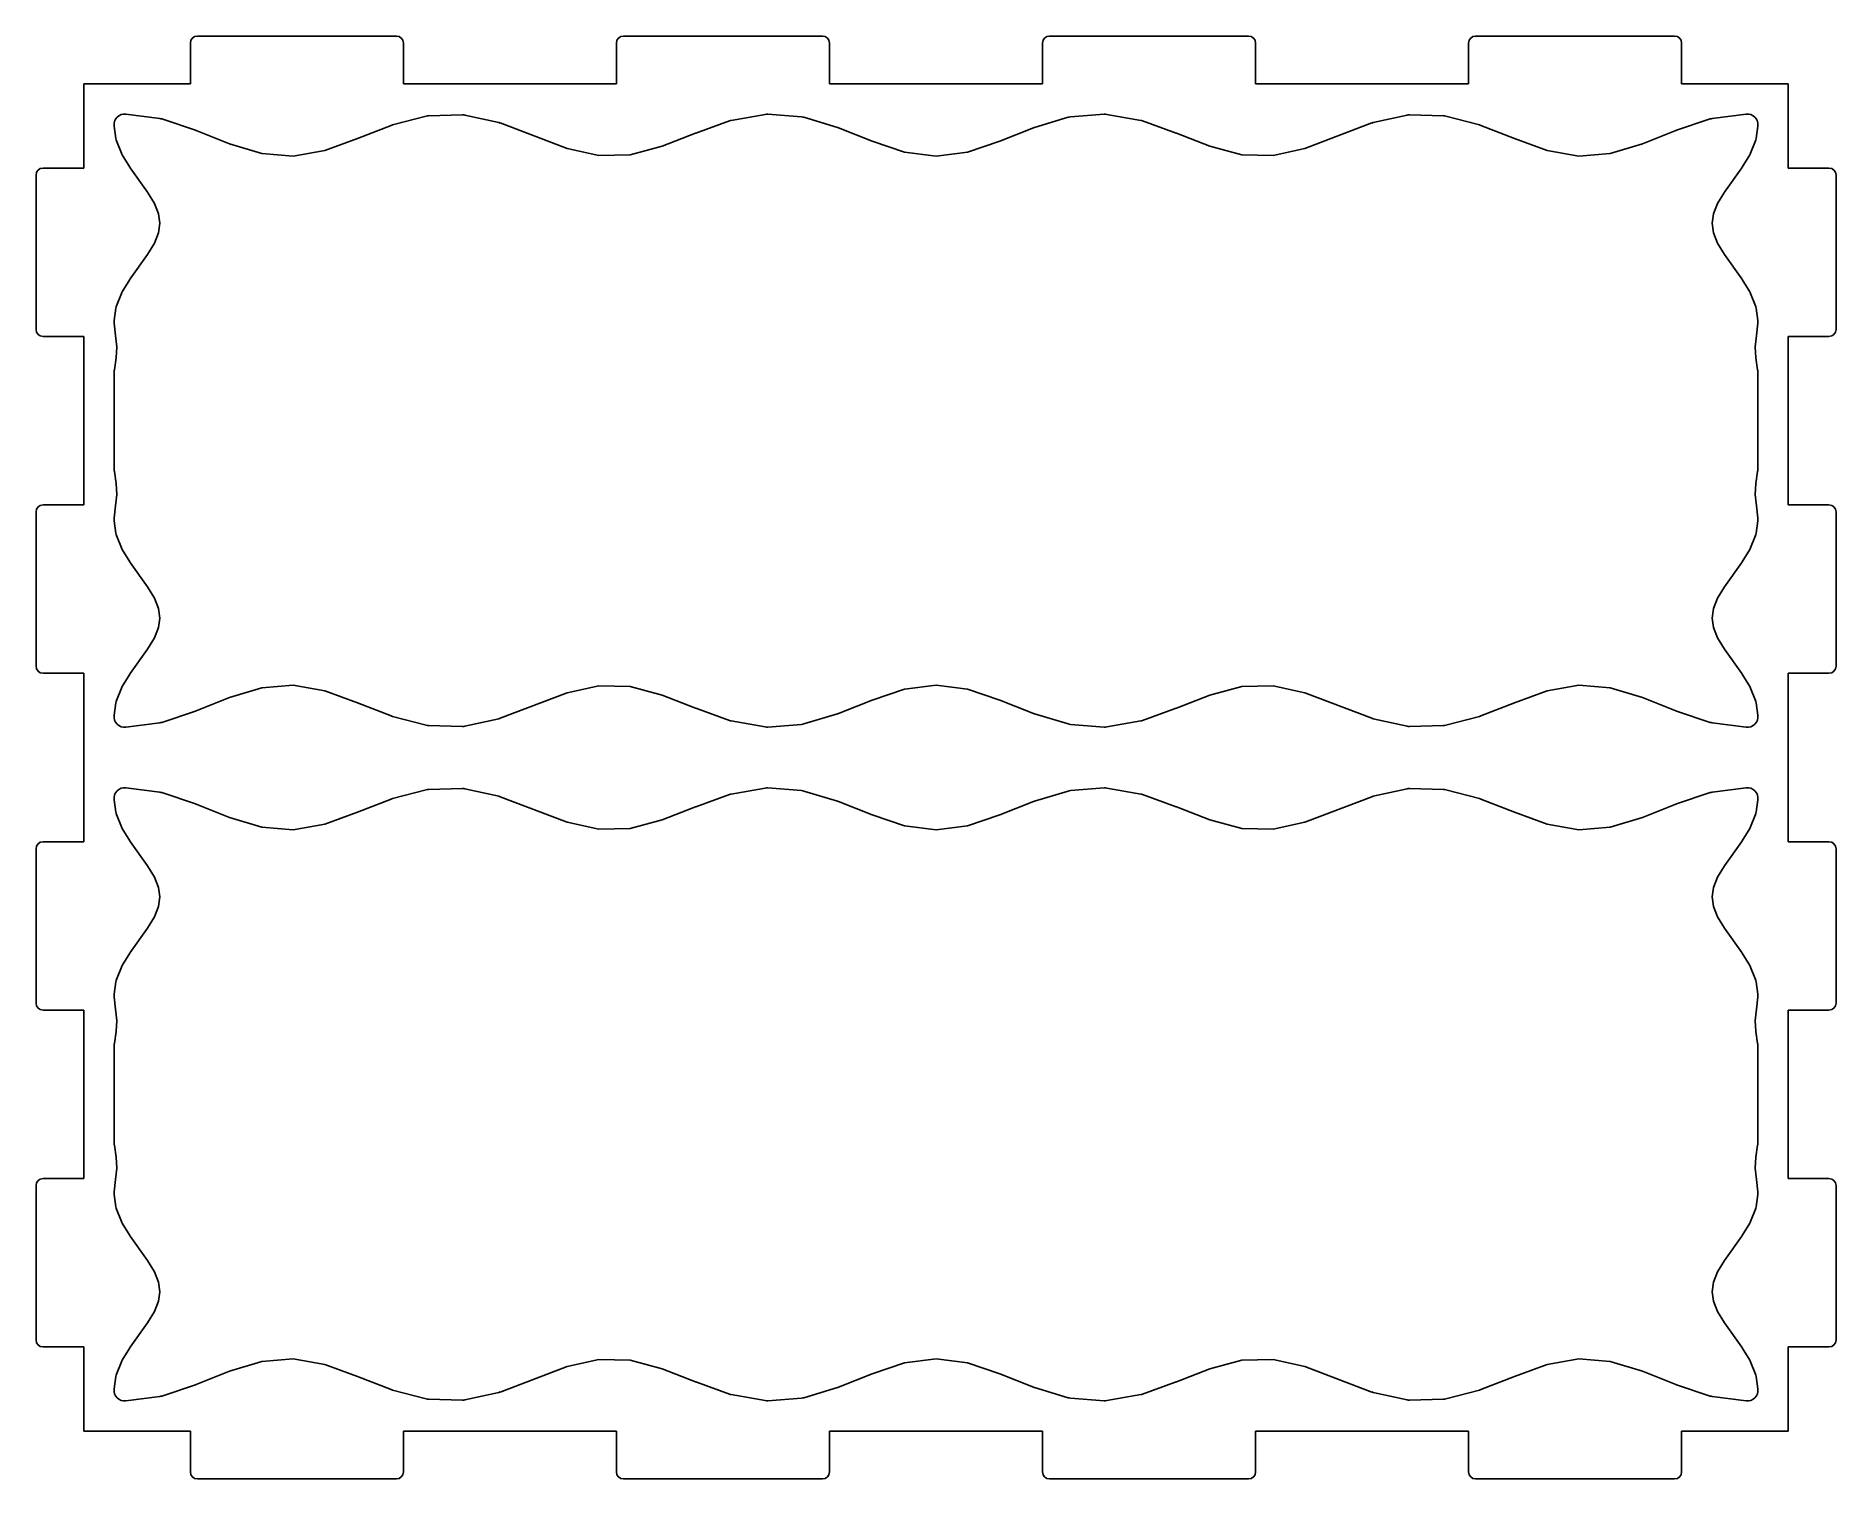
# Model space of a CAD drawing. Header units: millimetres. Extents: x 0 to 512, y 0 to 410.
import ezdxf

# ---------------------------------------------------------------- set-up
doc = ezdxf.new("R2010")
doc.units = ezdxf.units.MM
doc.layers.add('CutProfile', color=7, linetype='CONTINUOUS')

msp = doc.modelspace()

# ---------------------------------------------------------------- linework, layer by layer
at = {"layer": 'CutProfile'}
for p, q in [((102.5, 410.4), (45.9, 410.4)), ((223.7, 410.4), (167.1, 410.4)), ((344.9, 410.4), (288.3, 410.4)), ((466.1, 410.4), (409.5, 410.4)), ((43.9, 396.8), (43.9, 408.4)), ((104.5, 408.4), (104.5, 396.8)), ((165.1, 396.8), (165.1, 408.4)), ((225.7, 408.4), (225.7, 396.8)), ((286.3, 396.8), (286.3, 408.4)), ((346.9, 408.4), (346.9, 396.8)), ((407.5, 396.8), (407.5, 408.4)), ((468.1, 408.4), (468.1, 396.8)), ((13.6, 396.8), (13.6, 372.85)), ((43.9, 396.8), (13.6, 396.8)), ((165.1, 396.8), (104.5, 396.8)), ((286.3, 396.8), (225.7, 396.8)), ((407.5, 396.8), (346.9, 396.8)), ((498.4, 396.8), (468.1, 396.8)), ((498.4, 372.85), (498.4, 396.8)), ((22.23, 384.78), (22.73, 381.27)), ((35.2, 386.94), (25.58, 388.18)), ((45.38, 383.6), (35.77, 386.81)), ((101.04, 384.99), (91.46, 381.22)), ((110.98, 387.64), (101.37, 385.1)), ((121.29, 387.99), (111.67, 387.74)), ((131.64, 385.78), (122.02, 387.92)), ((132.05, 385.66), (151.08, 378.43)), ((197.28, 386.27), (187.67, 382.81)), ((207.39, 388.1), (197.78, 386.4)), ((217.77, 387.39), (208.15, 388.14)), ((228.02, 384.37), (218.4, 387.27)), ((237.8, 380.47), (228.26, 384.28)), ((283.74, 384.28), (274.2, 380.47)), ((293.6, 387.27), (283.98, 384.37)), ((303.85, 388.14), (294.23, 387.39)), ((314.22, 386.4), (304.61, 388.1)), ((324.33, 382.81), (314.72, 386.27)), ((360.92, 378.43), (379.95, 385.66)), ((389.98, 387.92), (380.36, 385.78)), ((400.33, 387.74), (390.71, 387.99)), ((410.63, 385.1), (401.02, 387.64)), ((420.54, 381.22), (410.96, 384.99)), ((476.23, 386.81), (466.62, 383.6)), ((486.42, 388.18), (476.8, 386.94)), ((489.27, 381.27), (489.77, 384.78)), ((22.92, 380.57), (24.34, 377.06)), ((55.04, 379.74), (45.55, 383.54)), ((64.22, 376.97), (55.04, 379.74)), ((91.46, 381.22), (82.12, 377.87)), ((178.13, 379.06), (169.02, 376.65)), ((187.59, 382.77), (178.13, 379.06)), ((247.06, 377.38), (237.8, 380.47)), ((274.2, 380.47), (264.94, 377.38)), ((333.87, 379.06), (324.41, 382.77)), ((342.98, 376.65), (333.87, 379.06)), ((429.88, 377.87), (420.54, 381.22)), ((456.96, 379.74), (447.78, 376.97)), ((466.45, 383.54), (456.96, 379.74)), ((487.66, 377.06), (489.08, 380.57)), ((24.55, 376.63), (26.68, 373.12)), ((73.14, 376.27), (64.22, 376.97)), ((82.12, 377.87), (73.14, 376.27)), ((160.12, 376.41), (151.08, 378.43)), ((169.02, 376.65), (160.12, 376.41)), ((256, 376.22), (247.06, 377.38)), ((264.94, 377.38), (256, 376.22)), ((351.88, 376.41), (342.98, 376.65)), ((360.92, 378.43), (351.88, 376.41)), ((438.86, 376.27), (429.88, 377.87)), ((447.78, 376.97), (438.86, 376.27)), ((485.32, 373.12), (487.45, 376.63)), ((0, 370.85), (0, 326.95)), ((2, 372.85), (13.6, 372.85)), ((31.75, 366.01), (26.8, 372.93)), ((485.2, 372.93), (480.25, 366.01)), ((498.4, 372.85), (510, 372.85)), ((512, 326.95), (512, 370.85)), ((31.75, 366.01), (33.69, 362.8)), ((478.31, 362.8), (480.25, 366.01)), ((33.69, 362.8), (34.88, 359.86)), ((34.88, 359.86), (35.27, 357.13)), ((476.73, 357.13), (477.12, 359.86)), ((477.12, 359.86), (478.31, 362.8)), ((34.88, 354.41), (33.69, 351.47)), ((35.27, 357.13), (34.88, 354.41)), ((477.12, 354.41), (476.73, 357.13)), ((478.31, 351.47), (477.12, 354.41)), ((26.8, 341.34), (31.75, 348.26)), ((33.69, 351.47), (31.75, 348.26)), ((480.25, 348.26), (478.31, 351.47)), ((480.25, 348.26), (485.2, 341.34)), ((26.68, 341.15), (24.55, 337.64)), ((487.45, 337.64), (485.32, 341.15)), ((22.73, 333), (22.23, 329.49)), ((24.34, 337.21), (22.92, 333.7)), ((489.08, 333.7), (487.66, 337.21)), ((489.77, 329.49), (489.27, 333)), ((22.22, 328.7), (22.66, 325.21)), ((489.34, 325.21), (489.78, 328.7)), ((13.6, 324.95), (2, 324.95)), ((13.6, 324.95), (13.6, 277.05)), ((22.66, 325.21), (23.02, 321.98)), ((488.98, 321.98), (489.34, 325.21)), ((510, 324.95), (498.4, 324.95)), ((498.4, 277.05), (498.4, 324.95)), ((22.8, 318.86), (22.3, 315.47)), ((23.02, 321.98), (22.8, 318.86)), ((489.2, 318.86), (488.98, 321.98)), ((489.7, 315.47), (489.2, 318.86)), ((22.27, 315.1), (22.2, 311.59)), ((489.8, 311.59), (489.73, 315.1)), ((22.2, 290.48), (22.2, 311.52)), ((489.8, 311.52), (489.8, 290.48)), ((22.2, 290.41), (22.27, 286.9)), ((489.73, 286.9), (489.8, 290.41)), ((22.3, 286.53), (22.8, 283.14)), ((22.8, 283.14), (23.02, 280.02)), ((488.98, 280.02), (489.2, 283.14)), ((489.2, 283.14), (489.7, 286.53)), ((2, 277.05), (13.6, 277.05)), ((22.66, 276.79), (22.22, 273.3)), ((23.02, 280.02), (22.66, 276.79)), ((489.34, 276.79), (488.98, 280.02)), ((489.78, 273.3), (489.34, 276.79)), ((498.4, 277.05), (510, 277.05)), ((0, 275.05), (0, 231.15)), ((22.23, 272.51), (22.73, 269)), ((489.27, 269), (489.77, 272.51)), ((512, 231.15), (512, 275.05)), ((22.92, 268.3), (24.34, 264.79)), ((487.66, 264.79), (489.08, 268.3)), ((24.55, 264.36), (26.68, 260.85)), ((485.32, 260.85), (487.45, 264.36)), ((31.75, 253.74), (26.8, 260.66)), ((485.2, 260.66), (480.25, 253.74)), ((31.75, 253.74), (33.69, 250.53)), ((478.31, 250.53), (480.25, 253.74)), ((33.69, 250.53), (34.88, 247.59)), ((34.88, 247.59), (35.27, 244.87)), ((476.73, 244.87), (477.12, 247.59)), ((477.12, 247.59), (478.31, 250.53)), ((34.88, 242.14), (33.69, 239.2)), ((35.27, 244.87), (34.88, 242.14)), ((477.12, 242.14), (476.73, 244.87)), ((478.31, 239.2), (477.12, 242.14)), ((26.8, 229.07), (31.75, 235.99)), ((33.69, 239.2), (31.75, 235.99)), ((480.25, 235.99), (478.31, 239.2)), ((480.25, 235.99), (485.2, 229.07)), ((13.6, 229.15), (2, 229.15)), ((13.6, 229.15), (13.6, 181.25)), ((26.68, 228.88), (24.55, 225.37)), ((64.22, 225.03), (73.14, 225.73)), ((73.14, 225.73), (82.12, 224.13)), ((151.08, 223.57), (160.12, 225.59)), ((160.12, 225.59), (169.02, 225.35)), ((169.02, 225.35), (178.13, 222.94)), ((247.06, 224.62), (256, 225.78)), ((256, 225.78), (264.94, 224.62)), ((333.87, 222.94), (342.98, 225.35)), ((342.98, 225.35), (351.88, 225.59)), ((351.88, 225.59), (360.92, 223.57)), ((429.88, 224.13), (438.86, 225.73)), ((438.86, 225.73), (447.78, 225.03)), ((487.45, 225.37), (485.32, 228.88)), ((510, 229.15), (498.4, 229.15)), ((498.4, 181.25), (498.4, 229.15)), ((22.73, 220.73), (22.23, 217.22)), ((24.34, 224.94), (22.92, 221.43)), ((45.55, 218.46), (55.04, 222.26)), ((55.04, 222.26), (64.22, 225.03)), ((82.12, 224.13), (91.46, 220.78)), ((91.46, 220.78), (101.04, 217.01)), ((151.08, 223.57), (132.05, 216.34)), ((178.13, 222.94), (187.59, 219.23)), ((228.26, 217.72), (237.8, 221.53)), ((237.8, 221.53), (247.06, 224.62)), ((264.94, 224.62), (274.2, 221.53)), ((274.2, 221.53), (283.74, 217.72)), ((324.41, 219.23), (333.87, 222.94)), ((379.95, 216.34), (360.92, 223.57)), ((410.96, 217.01), (420.54, 220.78)), ((420.54, 220.78), (429.88, 224.13)), ((447.78, 225.03), (456.96, 222.26)), ((456.96, 222.26), (466.45, 218.46)), ((489.08, 221.43), (487.66, 224.94)), ((489.77, 217.22), (489.27, 220.73)), ((25.58, 213.82), (35.2, 215.06)), ((35.77, 215.19), (45.38, 218.4)), ((101.37, 216.9), (110.98, 214.36)), ((122.02, 214.08), (131.64, 216.22)), ((187.67, 219.19), (197.28, 215.73)), ((197.78, 215.6), (207.39, 213.9)), ((218.4, 214.73), (228.02, 217.63)), ((283.98, 217.63), (293.6, 214.73)), ((304.61, 213.9), (314.22, 215.6)), ((314.72, 215.73), (324.33, 219.19)), ((380.36, 216.22), (389.98, 214.08)), ((401.02, 214.36), (410.63, 216.9)), ((466.62, 218.4), (476.23, 215.19)), ((476.8, 215.06), (486.42, 213.82)), ((111.67, 214.26), (121.29, 214.01)), ((208.15, 213.86), (217.77, 214.61)), ((294.23, 214.61), (303.85, 213.86)), ((390.71, 214.01), (400.33, 214.26)), ((35.2, 195.34), (25.58, 196.58)), ((45.38, 192), (35.77, 195.21)), ((110.98, 196.04), (101.37, 193.5)), ((121.29, 196.39), (111.67, 196.14)), ((131.64, 194.18), (122.02, 196.32)), ((197.28, 194.67), (187.67, 191.21)), ((207.39, 196.5), (197.78, 194.8)), ((217.77, 195.79), (208.15, 196.54)), ((228.02, 192.77), (218.4, 195.67)), ((293.6, 195.67), (283.98, 192.77)), ((303.85, 196.54), (294.23, 195.79)), ((314.22, 194.8), (304.61, 196.5)), ((324.33, 191.21), (314.72, 194.67)), ((389.98, 196.32), (380.36, 194.18)), ((400.33, 196.14), (390.71, 196.39)), ((410.63, 193.5), (401.02, 196.04)), ((476.23, 195.21), (466.62, 192)), ((486.42, 196.58), (476.8, 195.34)), ((22.23, 193.18), (22.73, 189.67)), ((55.04, 188.14), (45.55, 191.94)), ((91.46, 189.62), (82.12, 186.27)), ((101.04, 193.39), (91.46, 189.62)), ((132.05, 194.06), (151.08, 186.83)), ((187.59, 191.17), (178.13, 187.46)), ((237.8, 188.87), (228.26, 192.68)), ((283.74, 192.68), (274.2, 188.87)), ((333.87, 187.46), (324.41, 191.17)), ((360.92, 186.83), (379.95, 194.06)), ((420.54, 189.62), (410.96, 193.39)), ((429.88, 186.27), (420.54, 189.62)), ((466.45, 191.94), (456.96, 188.14)), ((489.27, 189.67), (489.77, 193.18)), ((22.92, 188.97), (24.34, 185.46)), ((24.55, 185.03), (26.68, 181.52)), ((64.22, 185.37), (55.04, 188.14)), ((73.14, 184.67), (64.22, 185.37)), ((82.12, 186.27), (73.14, 184.67)), ((160.12, 184.81), (151.08, 186.83)), ((169.02, 185.05), (160.12, 184.81)), ((178.13, 187.46), (169.02, 185.05)), ((247.06, 185.78), (237.8, 188.87)), ((256, 184.62), (247.06, 185.78)), ((264.94, 185.78), (256, 184.62)), ((274.2, 188.87), (264.94, 185.78)), ((342.98, 185.05), (333.87, 187.46)), ((351.88, 184.81), (342.98, 185.05)), ((360.92, 186.83), (351.88, 184.81)), ((438.86, 184.67), (429.88, 186.27)), ((447.78, 185.37), (438.86, 184.67)), ((456.96, 188.14), (447.78, 185.37)), ((485.32, 181.52), (487.45, 185.03)), ((487.66, 185.46), (489.08, 188.97)), ((0, 179.25), (0, 135.35)), ((2, 181.25), (13.6, 181.25)), ((31.75, 174.41), (26.8, 181.33)), ((485.2, 181.33), (480.25, 174.41)), ((498.4, 181.25), (510, 181.25)), ((512, 135.35), (512, 179.25)), ((31.75, 174.41), (33.69, 171.2)), ((478.31, 171.2), (480.25, 174.41)), ((33.69, 171.2), (34.88, 168.26)), ((477.12, 168.26), (478.31, 171.2)), ((34.88, 168.26), (35.27, 165.53)), ((35.27, 165.53), (34.88, 162.81)), ((476.73, 165.53), (477.12, 168.26)), ((477.12, 162.81), (476.73, 165.53)), ((33.69, 159.87), (31.75, 156.66)), ((34.88, 162.81), (33.69, 159.87)), ((478.31, 159.87), (477.12, 162.81)), ((480.25, 156.66), (478.31, 159.87)), ((26.8, 149.74), (31.75, 156.66)), ((480.25, 156.66), (485.2, 149.74)), ((26.68, 149.55), (24.55, 146.04)), ((487.45, 146.04), (485.32, 149.55)), ((24.34, 145.61), (22.92, 142.1)), ((489.08, 142.1), (487.66, 145.61)), ((22.73, 141.4), (22.23, 137.89)), ((489.77, 137.89), (489.27, 141.4)), ((13.6, 133.35), (2, 133.35)), ((13.6, 133.35), (13.6, 85.45)), ((22.22, 137.1), (22.66, 133.61)), ((22.66, 133.61), (23.02, 130.38)), ((488.98, 130.38), (489.34, 133.61)), ((489.34, 133.61), (489.78, 137.1)), ((510, 133.35), (498.4, 133.35)), ((498.4, 85.45), (498.4, 133.35)), ((23.02, 130.38), (22.8, 127.26)), ((489.2, 127.26), (488.98, 130.38)), ((22.27, 123.5), (22.2, 119.99)), ((22.8, 127.26), (22.3, 123.87)), ((489.7, 123.87), (489.2, 127.26)), ((489.8, 119.99), (489.73, 123.5)), ((22.2, 98.88), (22.2, 119.92)), ((489.8, 119.92), (489.8, 98.88)), ((22.2, 98.81), (22.27, 95.3)), ((489.73, 95.3), (489.8, 98.81)), ((22.3, 94.93), (22.8, 91.54)), ((489.2, 91.54), (489.7, 94.93)), ((23.02, 88.42), (22.66, 85.19)), ((22.8, 91.54), (23.02, 88.42)), ((488.98, 88.42), (489.2, 91.54)), ((489.34, 85.19), (488.98, 88.42)), ((0, 83.45), (0, 39.55)), ((2, 85.45), (13.6, 85.45)), ((22.66, 85.19), (22.22, 81.7)), ((489.78, 81.7), (489.34, 85.19)), ((498.4, 85.45), (510, 85.45)), ((512, 39.55), (512, 83.45)), ((22.23, 80.91), (22.73, 77.4)), ((489.27, 77.4), (489.77, 80.91)), ((22.92, 76.7), (24.34, 73.19)), ((24.55, 72.76), (26.68, 69.25)), ((485.32, 69.25), (487.45, 72.76)), ((487.66, 73.19), (489.08, 76.7)), ((31.75, 62.14), (26.8, 69.06)), ((485.2, 69.06), (480.25, 62.14)), ((31.75, 62.14), (33.69, 58.93)), ((478.31, 58.93), (480.25, 62.14)), ((33.69, 58.93), (34.88, 55.99)), ((477.12, 55.99), (478.31, 58.93)), ((34.88, 55.99), (35.27, 53.27)), ((35.27, 53.27), (34.88, 50.54)), ((476.73, 53.27), (477.12, 55.99)), ((477.12, 50.54), (476.73, 53.27)), ((33.69, 47.6), (31.75, 44.39)), ((34.88, 50.54), (33.69, 47.6)), ((478.31, 47.6), (477.12, 50.54)), ((480.25, 44.39), (478.31, 47.6)), ((26.8, 37.47), (31.75, 44.39)), ((480.25, 44.39), (485.2, 37.47)), ((13.6, 37.55), (2, 37.55)), ((13.6, 37.55), (13.6, 13.6)), ((26.68, 37.28), (24.55, 33.77)), ((487.45, 33.77), (485.32, 37.28)), ((510, 37.55), (498.4, 37.55)), ((498.4, 13.6), (498.4, 37.55)), ((24.34, 33.34), (22.92, 29.83)), ((55.04, 30.66), (64.22, 33.43)), ((64.22, 33.43), (73.14, 34.13)), ((73.14, 34.13), (82.12, 32.53)), ((82.12, 32.53), (91.46, 29.18)), ((151.08, 31.97), (132.05, 24.74)), ((151.08, 31.97), (160.12, 33.99)), ((160.12, 33.99), (169.02, 33.75)), ((169.02, 33.75), (178.13, 31.34)), ((178.13, 31.34), (187.59, 27.63)), ((237.8, 29.93), (247.06, 33.02)), ((247.06, 33.02), (256, 34.18)), ((256, 34.18), (264.94, 33.02)), ((264.94, 33.02), (274.2, 29.93)), ((324.41, 27.63), (333.87, 31.34)), ((333.87, 31.34), (342.98, 33.75)), ((342.98, 33.75), (351.88, 33.99)), ((351.88, 33.99), (360.92, 31.97)), ((379.95, 24.74), (360.92, 31.97)), ((420.54, 29.18), (429.88, 32.53)), ((429.88, 32.53), (438.86, 34.13)), ((438.86, 34.13), (447.78, 33.43)), ((447.78, 33.43), (456.96, 30.66)), ((489.08, 29.83), (487.66, 33.34)), ((22.73, 29.13), (22.23, 25.62)), ((35.77, 23.59), (45.38, 26.8)), ((45.55, 26.86), (55.04, 30.66)), ((91.46, 29.18), (101.04, 25.41)), ((187.67, 27.59), (197.28, 24.13)), ((218.4, 23.13), (228.02, 26.03)), ((228.26, 26.12), (237.8, 29.93)), ((274.2, 29.93), (283.74, 26.12)), ((283.98, 26.03), (293.6, 23.13)), ((314.72, 24.13), (324.33, 27.59)), ((410.96, 25.41), (420.54, 29.18)), ((456.96, 30.66), (466.45, 26.86)), ((466.62, 26.8), (476.23, 23.59)), ((489.77, 25.62), (489.27, 29.13)), ((25.58, 22.22), (35.2, 23.46)), ((101.37, 25.3), (110.98, 22.76)), ((111.67, 22.66), (121.29, 22.41)), ((122.02, 22.48), (131.64, 24.62)), ((197.78, 24), (207.39, 22.3)), ((208.15, 22.26), (217.77, 23.01)), ((294.23, 23.01), (303.85, 22.26)), ((304.61, 22.3), (314.22, 24)), ((380.36, 24.62), (389.98, 22.48)), ((390.71, 22.41), (400.33, 22.66)), ((401.02, 22.76), (410.63, 25.3)), ((476.8, 23.46), (486.42, 22.22)), ((13.6, 13.6), (43.9, 13.6)), ((43.9, 2), (43.9, 13.6)), ((104.5, 13.6), (165.1, 13.6)), ((104.5, 13.6), (104.5, 2)), ((165.1, 2), (165.1, 13.6)), ((225.7, 13.6), (286.3, 13.6)), ((225.7, 13.6), (225.7, 2)), ((286.3, 2), (286.3, 13.6)), ((346.9, 13.6), (407.5, 13.6)), ((346.9, 13.6), (346.9, 2)), ((407.5, 2), (407.5, 13.6)), ((468.1, 13.6), (498.4, 13.6)), ((468.1, 13.6), (468.1, 2)), ((45.9, 0), (102.5, 0)), ((167.1, 0), (223.7, 0)), ((288.3, 0), (344.9, 0)), ((409.5, 0), (466.1, 0))]:
    msp.add_line(p, q, dxfattribs=at)
for centre, radius, start, end in [((45.9, 408.4), 2, 90, 180), ((102.5, 408.4), 2, 0, 90), ((167.1, 408.4), 2, 90, 180), ((223.7, 408.4), 2, 0, 90), ((288.3, 408.4), 2, 90, 180), ((344.9, 408.4), 2, 0, 90), ((409.5, 408.4), 2, 90, 180), ((466.1, 408.4), 2, 0, 90), ((25.2, 385.2), 3, 82.6534, -171.9115), ((34.82, 383.96), 3, 71.5562, 82.6534), ((102.13, 382.2), 3, 104.8136, 111.4745), ((111.75, 384.74), 3, 91.5027, 104.8136), ((121.37, 385), 3, 77.4374, 91.5027), ((130.98, 382.85), 3, 69.2024, 77.4374), ((198.3, 383.44), 3, 100.0598, 109.7856), ((207.92, 385.15), 3, 85.5256, 100.0598), ((217.53, 384.4), 3, 73.2185, 85.5256), ((227.15, 381.5), 3, 68.1865, 73.2185), ((284.85, 381.5), 3, 106.7815, 111.8135), ((294.47, 384.4), 3, 94.4744, 106.7815), ((304.08, 385.15), 3, 79.9402, 94.4744), ((313.7, 383.44), 3, 70.2144, 79.9402), ((381.02, 382.85), 3, 102.5626, 110.7976), ((390.63, 385), 3, 88.4973, 102.5626), ((400.25, 384.74), 3, 75.1864, 88.4973), ((409.87, 382.2), 3, 68.5255, 75.1864), ((477.18, 383.96), 3, 97.3466, 108.4438), ((486.8, 385.2), 3, -8.0885, 97.3466), ((25.7, 381.69), 3, -171.9115, -157.9663), ((44.43, 380.75), 3, 68.1865, 71.5562), ((188.68, 379.98), 3, 109.7856, 111.4745), ((323.32, 379.98), 3, 68.5255, 70.2144), ((467.57, 380.75), 3, 108.4438, 111.8135), ((486.3, 381.69), 3, -22.0337, -8.0885), ((27.12, 378.18), 3, -157.9663, -148.797), ((484.88, 378.18), 3, -31.203, -22.0337), ((2, 370.85), 2, 90, 180), ((29.24, 374.68), 3, -148.797, -144.4556), ((482.76, 374.68), 3, -35.5444, -31.203), ((510, 370.85), 2, 0, 90), ((29.24, 339.59), 3, 144.4556, 148.797), ((482.76, 339.59), 3, 31.203, 35.5444), ((25.7, 332.57), 3, 157.9663, 171.9115), ((27.12, 336.08), 3, 148.797, 157.9663), ((484.88, 336.08), 3, 22.0337, 31.203), ((486.3, 332.57), 3, 8.0885, 22.0337), ((25.2, 329.07), 3, 171.9115, -172.9369), ((486.8, 329.07), 3, -7.0631, 8.0885), ((2, 326.95), 2, 180, -90), ((510, 326.95), 2, -90, 0), ((25.27, 315.03), 3, 171.6415, 178.8211), ((486.73, 315.03), 3, 1.1789, 8.3585), ((25.2, 311.52), 3, 178.8211, 180), ((486.8, 311.52), 3, 0, 1.1789), ((25.2, 290.48), 3, 180, -178.8211), ((25.27, 286.97), 3, -178.8211, -171.6415), ((486.73, 286.97), 3, -8.3585, -1.1789), ((486.8, 290.48), 3, -1.1789, 0), ((2, 275.05), 2, 90, 180), ((510, 275.05), 2, 0, 90), ((25.2, 272.93), 3, 172.9369, -171.9115), ((486.8, 272.93), 3, -8.0885, 7.0631), ((25.7, 269.43), 3, -171.9115, -157.9663), ((486.3, 269.43), 3, -22.0337, -8.0885), ((27.12, 265.92), 3, -157.9663, -148.797), ((484.88, 265.92), 3, -31.203, -22.0337), ((29.24, 262.41), 3, -148.797, -144.4556), ((482.76, 262.41), 3, -35.5444, -31.203), ((2, 231.15), 2, 180, -90), ((510, 231.15), 2, -90, 0), ((27.12, 223.82), 3, 148.797, 157.9663), ((29.24, 227.32), 3, 144.4556, 148.797), ((482.76, 227.32), 3, 31.203, 35.5444), ((484.88, 223.82), 3, 22.0337, 31.203), ((25.7, 220.31), 3, 157.9663, 171.9115), ((486.3, 220.31), 3, 8.0885, 22.0337), ((25.2, 216.8), 3, 171.9115, -82.6534), ((34.82, 218.04), 3, -82.6534, -71.5562), ((44.43, 221.25), 3, -71.5562, -68.1865), ((102.13, 219.8), 3, -111.4745, -104.8136), ((130.98, 219.15), 3, -77.4374, -69.2024), ((188.68, 222.02), 3, -111.4745, -109.7856), ((198.3, 218.56), 3, -109.7856, -100.0598), ((227.15, 220.5), 3, -73.2185, -68.1865), ((284.85, 220.5), 3, -111.8135, -106.7815), ((313.7, 218.56), 3, -79.9402, -70.2144), ((323.32, 222.02), 3, -70.2144, -68.5255), ((381.02, 219.15), 3, -110.7976, -102.5626), ((409.87, 219.8), 3, -75.1864, -68.5255), ((467.57, 221.25), 3, -111.8135, -108.4438), ((477.18, 218.04), 3, -108.4438, -97.3466), ((486.8, 216.8), 3, -97.3466, 8.0885), ((111.75, 217.26), 3, -104.8136, -91.5027), ((121.37, 217), 3, -91.5027, -77.4374), ((207.92, 216.85), 3, -100.0598, -85.5256), ((217.53, 217.6), 3, -85.5256, -73.2185), ((294.47, 217.6), 3, -106.7815, -94.4744), ((304.08, 216.85), 3, -94.4744, -79.9402), ((390.63, 217), 3, -102.5626, -88.4973), ((400.25, 217.26), 3, -88.4973, -75.1864), ((25.2, 193.6), 3, 82.6534, -171.9115), ((34.82, 192.36), 3, 71.5562, 82.6534), ((111.75, 193.14), 3, 91.5027, 104.8136), ((121.37, 193.4), 3, 77.4374, 91.5027), ((198.3, 191.84), 3, 100.0598, 109.7856), ((207.92, 193.55), 3, 85.5256, 100.0598), ((217.53, 192.8), 3, 73.2185, 85.5256), ((294.47, 192.8), 3, 94.4744, 106.7815), ((304.08, 193.55), 3, 79.9402, 94.4744), ((313.7, 191.84), 3, 70.2144, 79.9402), ((390.63, 193.4), 3, 88.4973, 102.5626), ((400.25, 193.14), 3, 75.1864, 88.4973), ((477.18, 192.36), 3, 97.3466, 108.4438), ((486.8, 193.6), 3, -8.0885, 97.3466), ((25.7, 190.09), 3, -171.9115, -157.9663), ((44.43, 189.15), 3, 68.1865, 71.5562), ((102.13, 190.6), 3, 104.8136, 111.4745), ((130.98, 191.25), 3, 69.2024, 77.4374), ((188.68, 188.38), 3, 109.7856, 111.4745), ((227.15, 189.9), 3, 68.1865, 73.2185), ((284.85, 189.9), 3, 106.7815, 111.8135), ((323.32, 188.38), 3, 68.5255, 70.2144), ((381.02, 191.25), 3, 102.5626, 110.7976), ((409.87, 190.6), 3, 68.5255, 75.1864), ((467.57, 189.15), 3, 108.4438, 111.8135), ((486.3, 190.09), 3, -22.0337, -8.0885), ((27.12, 186.58), 3, -157.9663, -148.797), ((484.88, 186.58), 3, -31.203, -22.0337), ((2, 179.25), 2, 90, 180), ((29.24, 183.07), 3, -148.797, -144.4556), ((482.76, 183.07), 3, -35.5444, -31.203), ((510, 179.25), 2, 0, 90), ((29.24, 147.99), 3, 144.4556, 148.797), ((482.76, 147.99), 3, 31.203, 35.5444), ((27.12, 144.48), 3, 148.797, 157.9663), ((484.88, 144.48), 3, 22.0337, 31.203), ((25.7, 140.97), 3, 157.9663, 171.9115), ((486.3, 140.97), 3, 8.0885, 22.0337), ((2, 135.35), 2, 180, -90), ((25.2, 137.47), 3, 171.9115, -172.9369), ((486.8, 137.47), 3, -7.0631, 8.0885), ((510, 135.35), 2, -90, 0), ((25.27, 123.43), 3, 171.6415, 178.8211), ((486.73, 123.43), 3, 1.1789, 8.3585), ((25.2, 119.92), 3, 178.8211, 180), ((486.8, 119.92), 3, 0, 1.1789), ((25.2, 98.88), 3, 180, -178.8211), ((486.8, 98.88), 3, -1.1789, 0), ((25.27, 95.37), 3, -178.8211, -171.6415), ((486.73, 95.37), 3, -8.3585, -1.1789), ((2, 83.45), 2, 90, 180), ((510, 83.45), 2, 0, 90), ((25.2, 81.33), 3, 172.9369, -171.9115), ((25.7, 77.83), 3, -171.9115, -157.9663), ((486.3, 77.83), 3, -22.0337, -8.0885), ((486.8, 81.33), 3, -8.0885, 7.0631), ((27.12, 74.32), 3, -157.9663, -148.797), ((484.88, 74.32), 3, -31.203, -22.0337), ((29.24, 70.81), 3, -148.797, -144.4556), ((482.76, 70.81), 3, -35.5444, -31.203), ((2, 39.55), 2, 180, -90), ((29.24, 35.73), 3, 144.4556, 148.797), ((482.76, 35.73), 3, 31.203, 35.5444), ((510, 39.55), 2, -90, 0), ((27.12, 32.22), 3, 148.797, 157.9663), ((484.88, 32.22), 3, 22.0337, 31.203), ((25.2, 25.2), 3, 171.9115, -82.6534), ((25.7, 28.71), 3, 157.9663, 171.9115), ((44.43, 29.65), 3, -71.5562, -68.1865), ((188.68, 30.42), 3, -111.4745, -109.7856), ((227.15, 28.9), 3, -73.2185, -68.1865), ((284.85, 28.9), 3, -111.8135, -106.7815), ((323.32, 30.42), 3, -70.2144, -68.5255), ((467.57, 29.65), 3, -111.8135, -108.4438), ((486.8, 25.2), 3, -97.3466, 8.0885), ((486.3, 28.71), 3, 8.0885, 22.0337), ((34.82, 26.44), 3, -82.6534, -71.5562), ((102.13, 28.2), 3, -111.4745, -104.8136), ((111.75, 25.66), 3, -104.8136, -91.5027), ((121.37, 25.4), 3, -91.5027, -77.4374), ((130.98, 27.55), 3, -77.4374, -69.2024), ((198.3, 26.96), 3, -109.7856, -100.0598), ((207.92, 25.25), 3, -100.0598, -85.5256), ((217.53, 26), 3, -85.5256, -73.2185), ((294.47, 26), 3, -106.7815, -94.4744), ((304.08, 25.25), 3, -94.4744, -79.9402), ((313.7, 26.96), 3, -79.9402, -70.2144), ((381.02, 27.55), 3, -110.7976, -102.5626), ((390.63, 25.4), 3, -102.5626, -88.4973), ((400.25, 25.66), 3, -88.4973, -75.1864), ((409.87, 28.2), 3, -75.1864, -68.5255), ((477.18, 26.44), 3, -108.4438, -97.3466), ((45.9, 2), 2, -180, -90), ((102.5, 2), 2, -90, 0), ((167.1, 2), 2, -180, -90), ((223.7, 2), 2, -90, 0), ((288.3, 2), 2, -180, -90), ((344.9, 2), 2, -90, 0), ((409.5, 2), 2, -180, -90), ((466.1, 2), 2, -90, 0)]:
    msp.add_arc(centre, radius, start, end, dxfattribs=at)

doc.saveas('drawing.dxf')
